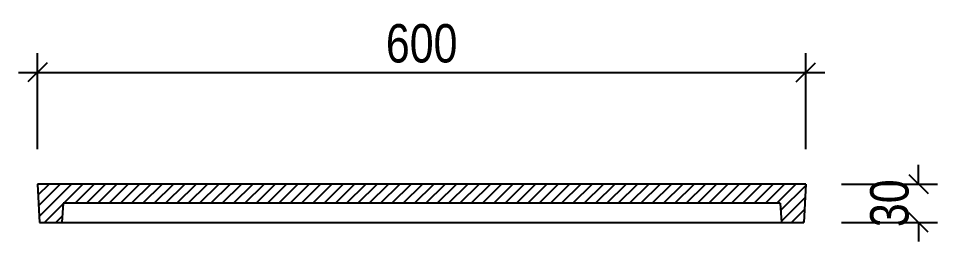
# Model space of a CAD drawing. Header units: feet. Extents: x 0 to 46220, y -100 to 29800.
# Drawn here: x 32347 to 33065, y 22830 to 23004 of the extents above; entities that cross this region are included whole.
import ezdxf

# ---------------------------------------------------------------- set-up
doc = ezdxf.new("R2010")
doc.units = ezdxf.units.FT
doc.header["$MEASUREMENT"] = 0
doc.layers.get('Defpoints').update_dxf_attribs({"color": 8})
for name, color, linetype in [('VHG-Dim', 140, 'Continuous'), ('VHG-Nap3', 251, 'Continuous'), ('VHG-Nap4', 7, 'Continuous'), ('VHG-Thep', 1, 'Continuous')]:
    doc.layers.add(name, color=color, linetype=linetype)
doc.styles.add('VHG-Unicode.Regular', font='arial.ttf', dxfattribs={"width": 0.8})
doc.dimstyles.new('VHG1-15', dxfattribs={"dimscale": 150, "dimtxt": 0.2, "dimasz": 0.1, "dimexe": 0.1, "dimexo": 0.1, "dimgap": 0.05, "dimtad": 1, "dimdec": 0, "dimzin": 0, "dimdsep": 46, "dimtxsty": 'VHG-Unicode.Regular', "dimblk": 'OBLIQUE', "dimcen": 0.1, "dimdle": 0.1, "dimclrd": 140, "dimclre": 140, "dimclrt": 7, "dimaunit": 1, "dimadec": 3, "dimazin": 0, "dimtfac": 1, "dimtdec": 0, "dimtix": 1, "dimtofl": 0, "dimtmove": 0, "dimatfit": 3, "dimldrblk": 'DOTSMALL', "dimfxl": 0.4, "dimfxlon": 1, "dimtolj": 1, "dimtzin": 0, "dimarcsym": 0})

# ---------------------------------------------------------------- blocks, each defined once
blk = doc.blocks.new('_Oblique')
at = {"layer": 'VHG-Dim', "linetype": 'ByBlock', "lineweight": -2}
blk.add_line((-0.5, -0.5), (0.5, 0.5), dxfattribs=at)
blk = doc.blocks.new('*D330')
at = {"layer": 'Defpoints', "color": 0, "transparency": 16777216}
for p in [(32961.65552040422, 22962.16543521825), (32361.65552040422, 22874.93143764418), (32961.65552040422, 22874.93143764418)]:
    blk.add_point(p, dxfattribs=at)
at = {"layer": 'VHG-Dim', "color": 140, "lineweight": -2, "transparency": 16777216}
for p, q in [((32361.65552040422, 22902.16543521825), (32361.65552040422, 22977.16543521825)), ((32961.65552040422, 22902.16543521825), (32961.65552040422, 22977.16543521825)), ((32346.65552040422, 22962.16543521825), (32976.65552040422, 22962.16543521825))]:
    blk.add_line(p, q, dxfattribs=at)
at = {"layer": 'VHG-Dim', "color": 140, "lineweight": -2, "transparency": 16777216, "xscale": 15, "yscale": 15, "zscale": 15, "rotation": 180}
blk.add_blockref('_Oblique', (32361.65552040422, 22962.16543521825), dxfattribs=at)
at = {"layer": 'VHG-Dim', "color": 140, "lineweight": -2, "transparency": 16777216, "xscale": 15, "yscale": 15, "zscale": 15}
blk.add_blockref('_Oblique', (32961.65552040422, 22962.16543521825), dxfattribs=at)
at = {"layer": 'VHG-Dim', "color": 7, "transparency": 16777216, "insert": (32661.65552040422, 22984.66543521825), "char_height": 30, "attachment_point": 5, "style": 'VHG-Unicode.Regular'}
blk.add_mtext('\\A1;600', dxfattribs=at)
blk = doc.blocks.new('_DotSmall')
at = {"layer": 'VHG-Thep', "linetype": 'ByBlock', "const_width": 0.5}
blk.add_lwpolyline([(-0.0625, 0, 1), (0.0625, 0, 1)], format="xyb", close=True, dxfattribs=at)
blk = doc.blocks.new('*D331')
at = {"layer": 'Defpoints', "color": 0, "transparency": 16777216}
for p in [(32961.65552040424, 22874.93143764418), (32960.10552040442, 22844.93143764418), (33049.65559382203, 22844.93143764418)]:
    blk.add_point(p, dxfattribs=at)
at = {"layer": 'VHG-Dim', "color": 140, "lineweight": -2, "transparency": 16777216}
for p, q in [((33049.65559382203, 22874.93143764418), (33049.65559382203, 22889.93143764418)), ((32989.65559382203, 22874.93143764418), (33064.65559382203, 22874.93143764418)), ((32989.65559382203, 22844.93143764418), (33064.65559382203, 22844.93143764418)), ((33049.65559382203, 22844.93143764418), (33049.65559382203, 22829.93143764418))]:
    blk.add_line(p, q, dxfattribs=at)
at = {"layer": 'VHG-Dim', "color": 140, "lineweight": -2, "transparency": 16777216, "xscale": 15, "yscale": 15, "zscale": 15}
for p, rotation in [((33049.65559382203, 22874.93143764418), 270), ((33049.65559382203, 22844.93143764418), 90)]:
    blk.add_blockref('_Oblique', p, dxfattribs=dict(at, rotation=rotation))
at = {"layer": 'VHG-Dim', "color": 7, "transparency": 16777216, "insert": (33027.15559382203, 22859.93143764417), "char_height": 30, "attachment_point": 5, "rotation": 90, "style": 'VHG-Unicode.Regular'}
blk.add_mtext('\\A1;30', dxfattribs=at)
blk = doc.blocks.new('VIN.TNM.CX.200x500.AA')
at = {"layer": 'VHG-Nap3'}
h = blk.add_hatch(dxfattribs=at)
h.set_pattern_fill('ANSI31', color=256, scale=50)
h.set_pattern_definition([(45, (188.9233114734525, -2686.435435481362), (-4.419417382415922, 4.419417382415922), [])])
h.paths.add_polyline_path([(0, -15), (280, -15), (281, -30), (298.4500000000698, -30), (300, 0), (0, 0), (-300, 0), (-298.4499999999534, -30), (-281, -30), (-280, -15)])
at = {"layer": 'VHG-Nap4'}
for p, q in [((300, 0), (-300, 0)), ((-300, 0), (-298.4499999999534, -30)), ((300, 0), (298.4500000000698, -30)), ((-280, -15), (-281, -30)), ((280, -15), (-280, -15)), ((280, -15), (281, -30)), ((-298.4499999999534, -30), (298.4500000000698, -30))]:
    blk.add_line(p, q, dxfattribs=at)

msp = doc.modelspace()

# ---------------------------------------------------------------- block references
at = {"layer": 'VHG-Dim'}
msp.add_blockref('VIN.TNM.CX.200x500.AA', (32661.65552040422, 22874.93143764418), dxfattribs=at)

# ---------------------------------------------------------------- dimensions: what is measured, and where the dimension line sits
dim = msp.add_linear_dim(base=(32961.65552040422, 22962.16543521825), p1=(32361.65552040422, 22874.93143764418), p2=(32961.65552040422, 22874.93143764418), dimstyle='VHG1-15', override={"dimtxsty": 'VHG-Unicode.Regular'}, dxfattribs=at)
dim.commit()
dim.dimension.update_dxf_attribs({"geometry": '*D330', "text_midpoint": (32661.65552040422, 22984.66543521825)})
dim = msp.add_linear_dim(base=(33049.65559382203, 22844.93143764418), p1=(32961.65552040422, 22874.93143764418), p2=(32960.10552040441, 22844.93143764418), angle=90, dimstyle='VHG1-15', dxfattribs=at)
dim.commit()
dim.dimension.update_dxf_attribs({"geometry": '*D331', "text_midpoint": (33027.15559382203, 22859.93143764417)})

doc.saveas('drawing.dxf')
